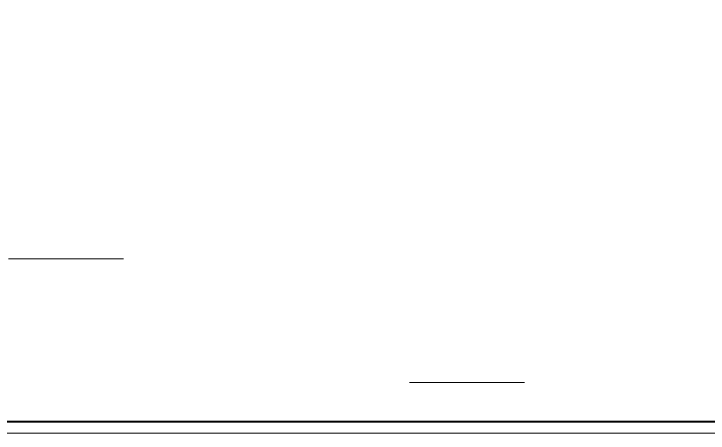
# Model space of a CAD drawing. Header units: millimetres. Extents: x -10178924 to 11692288, y -947381 to 58396.
# Drawn here: x 35201 to 65404, y -202288 to -184071 of the extents above; entities that cross this region are included whole.
import ezdxf

# ---------------------------------------------------------------- set-up
doc = ezdxf.new("R2010")
doc.units = ezdxf.units.MM
doc.layers.add('_0', color=7, linetype='Continuous', lineweight=25)
doc.layers.add('Аннотация', color=7, linetype='Continuous', lineweight=18)
doc.layers.add('PDF _Ramka', color=7, linetype='Continuous')

# ---------------------------------------------------------------- blocks, each defined once
blk = doc.blocks.new('ADSK_Обозначение_Аннотация_Текст_сВыноской - Текст с выноской-1286290-План 3-го этажа')
at = {"layer": 'Аннотация', "lineweight": 20}
blk.add_line((-25, 0), (25, 0), dxfattribs=at)
blk = doc.blocks.new('Рамка')
at = {"layer": 'PDF _Ramka', "lineweight": 20}
blk.add_lwpolyline([(100287, -596749), (100287, -512657), (-18603, -512657), (-18603, -596749)], close=True, dxfattribs=at)
at = {"layer": 'PDF _Ramka', "lineweight": 40}
blk.add_lwpolyline([(99787, -513153), (-16604, -513153), (-16604, -596246), (99787, -596246)], close=True, dxfattribs=at)

msp = doc.modelspace()

# ---------------------------------------------------------------- block references
at = {"layer": '_0'}
msp.add_blockref('Рамка', (0, 394460.6), dxfattribs=at)
at = {"layer": 'Аннотация', "lineweight": 20, "xscale": 100, "yscale": 100, "zscale": 100}
for p in [(37468, -194720.3), (54912.7, -200095.5)]:
    msp.add_blockref('ADSK_Обозначение_Аннотация_Текст_сВыноской - Текст с выноской-1286290-План 3-го этажа', p, dxfattribs=at)

doc.saveas('drawing.dxf')
